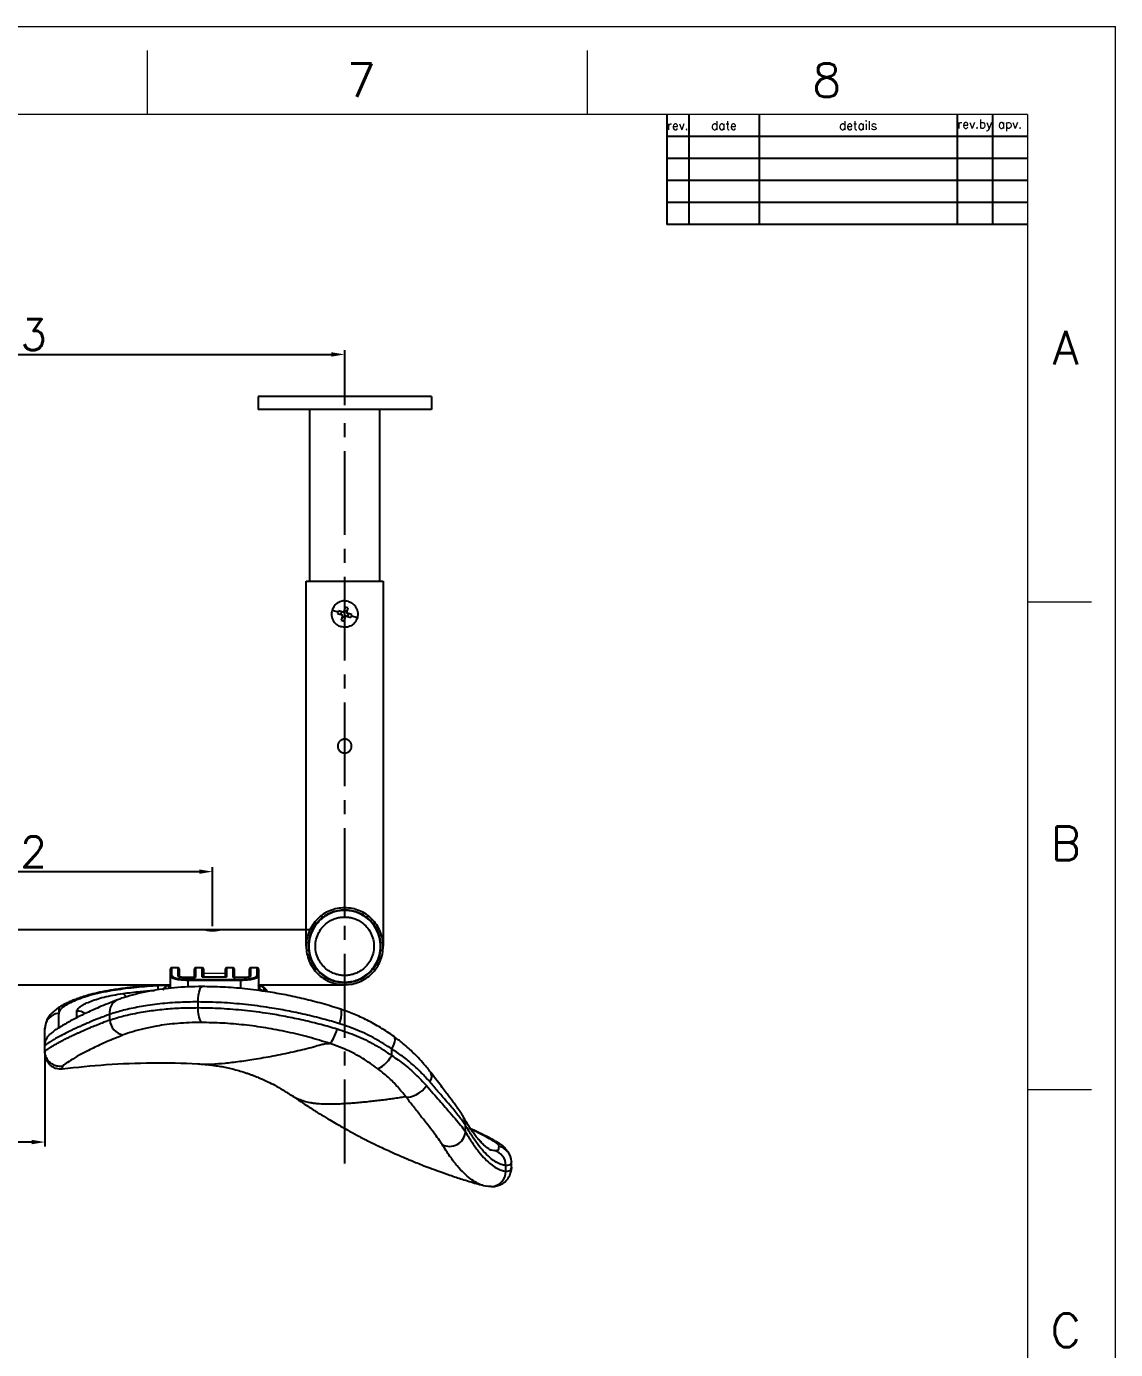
# Model space of a CAD drawing. Header units: inches. Extents: x 63 to 903, y 39 to 633.
# Drawn here: x 655.6 to 903.1, y 332.3 to 633 of the extents above; entities that cross this region are included whole.
import ezdxf

# ---------------------------------------------------------------- set-up
doc = ezdxf.new("R2010")
doc.units = ezdxf.units.IN
doc.header["$MEASUREMENT"] = 0
doc.linetypes.add('CENTER2', pattern=[28.575, 19.05, -3.175, 3.175, -3.175])
doc.layers.get('0').update_dxf_attribs({"lineweight": 13})
doc.layers.get('Defpoints').update_dxf_attribs({"color": 3})
for name, color, linetype in [('FORM', 7, 'Continuous'), ('TEXT', 2, 'Continuous'), ('중심선', 1, 'CENTER2')]:
    doc.layers.add(name, color=color, linetype=linetype)
doc.layers.add('윤곽선', color=7, linetype='Continuous', lineweight=9)
doc.styles.get("Standard").update_dxf_attribs({"font": 'romans.shx', "bigfont": 'ghs.shx'})
doc.dimstyles.new('2-1사본 Standard', dxfattribs={"dimtxt": 2.5, "dimasz": 3, "dimexe": 1, "dimexo": 1, "dimgap": 1, "dimtad": 1, "dimdec": 1, "dimlfac": 2, "dimdsep": 46, "dimtxsty": 'Standard', "dimcen": 0.09, "dimclrd": 1, "dimclre": 1, "dimclrt": 2, "dimadec": 0, "dimazin": 0, "dimtfac": 1, "dimtdec": 1, "dimtmove": 0, "dimatfit": 3, "dimfxl": 0, "dimtolj": 1, "dimtzin": 0, "dimarcsym": 0})

# ---------------------------------------------------------------- blocks, each defined once
blk = doc.blocks.new('*D3')
at = {"layer": 'Defpoints', "color": 0}
for p in [(697.89, 440.9), (582.89, 427.53), (697.89, 427.53)]:
    blk.add_point(p, dxfattribs=at)
at = {"layer": '윤곽선', "color": 1, "lineweight": -2}
for p, q in [((582.89, 428.53), (582.89, 441.9)), ((585.89, 440.9), (694.89, 440.9)), ((697.89, 428.53), (697.89, 441.9))]:
    blk.add_line(p, q, dxfattribs=at)
at = {"layer": '윤곽선', "color": 1}
for points in [[(585.89, 441.4), (585.89, 440.4), (582.89, 440.9)], [(694.89, 441.4), (694.89, 440.4), (697.89, 440.9)]]:
    blk.add_solid(points, dxfattribs=at)
at = {"layer": '윤곽선', "color": 2, "insert": (640.39, 445.4), "char_height": 7, "attachment_point": 5}
blk.add_mtext('\\A1;230%%P0.2', dxfattribs=at)
blk = doc.blocks.new('*D4')
at = {"layer": 'Defpoints', "color": 0}
for p in [(621.79, 401.35), (659.79, 400.73), (621.79, 379.43)]:
    blk.add_point(p, dxfattribs=at)
at = {"layer": '윤곽선', "color": 1, "lineweight": -2}
for p, q in [((621.79, 400.35), (621.79, 378.43)), ((659.79, 399.73), (659.79, 378.43)), ((656.79, 379.43), (624.79, 379.43))]:
    blk.add_line(p, q, dxfattribs=at)
at = {"layer": '윤곽선', "color": 1}
for points in [[(624.79, 379.93), (624.79, 378.93), (621.79, 379.43)], [(656.79, 379.93), (656.79, 378.93), (659.79, 379.43)]]:
    blk.add_solid(points, dxfattribs=at)
at = {"layer": '윤곽선', "color": 2, "insert": (640.79, 383.93), "char_height": 7, "attachment_point": 5}
blk.add_mtext('\\A1;76', dxfattribs=at)
blk = doc.blocks.new('*D14')
at = {"layer": 'Defpoints', "color": 0}
for p in [(727.91, 558.46), (552.91, 546.18), (727.91, 545.93)]:
    blk.add_point(p, dxfattribs=at)
at = {"layer": '윤곽선', "color": 1, "lineweight": -2}
for p, q in [((552.91, 547.18), (552.91, 559.46)), ((727.91, 546.93), (727.91, 559.46)), ((555.91, 558.46), (724.91, 558.46))]:
    blk.add_line(p, q, dxfattribs=at)
at = {"layer": '윤곽선', "color": 1}
for points in [[(555.91, 558.96), (555.91, 557.96), (552.91, 558.46)], [(724.91, 558.96), (724.91, 557.96), (727.91, 558.46)]]:
    blk.add_solid(points, dxfattribs=at)
at = {"layer": '윤곽선', "color": 2, "insert": (640.41, 562.96), "char_height": 7, "attachment_point": 5}
blk.add_mtext('\\A1;350%%P0.3', dxfattribs=at)

msp = doc.modelspace()

# ---------------------------------------------------------------- linework, layer by layer
at = {"color": 7, "linetype": 'Continuous'}
for p, q in [((63.122, 633.006), (903.121, 633.006)), ((903.121, 39.006), (903.121, 633.006)), ((683.122, 613.006), (683.122, 627.542)), ((783.122, 613.006), (783.122, 627.542)), ((883.121, 613.006), (83.122, 613.006)), ((883.123, 502.211), (897.659, 502.211)), ((883.124, 391.411), (897.661, 391.411))]:
    msp.add_line(p, q, dxfattribs=at)
at = {"linetype": 'Continuous'}
msp.add_line((883.121, 613.006), (883.121, 59.006), dxfattribs=at)
at = {"color": 7, "linetype": 'Continuous', "lineweight": 25}
for p, q in [((708.214, 548.934), (708.214, 545.934)), ((747.614, 548.934), (708.214, 548.934)), ((747.614, 548.934), (747.614, 545.934)), ((747.614, 545.934), (708.214, 545.934)), ((719.914, 545.934), (719.914, 506.934)), ((735.914, 506.934), (735.914, 545.934)), ((719.164, 423.934), (719.164, 506.934)), ((736.664, 506.934), (736.664, 423.934)), ((726.4, 499.879), (725.035, 500.28)), ((726.4, 499.879), (726.309, 499.546)), ((726.309, 499.546), (727.342, 499.243)), ((726.503, 500.208), (726.4, 499.879)), ((727.536, 499.905), (726.503, 500.208)), ((727.053, 499.327), (727.248, 499.989)), ((728.026, 501.039), (727.722, 500.006)), ((727.807, 500.295), (728.469, 500.1)), ((728.688, 500.845), (728.026, 501.039)), ((728.384, 499.812), (728.688, 500.845)), ((729.519, 499.322), (728.486, 499.626)), ((728.774, 499.541), (728.58, 498.879)), ((729.427, 498.99), (729.519, 499.322)), ((727.443, 499.056), (727.14, 498.024)), ((727.14, 498.024), (727.802, 497.829)), ((728.021, 498.574), (727.359, 498.768)), ((727.802, 497.829), (728.105, 498.862)), ((728.292, 498.964), (729.324, 498.66)), ((729.324, 498.66), (729.427, 498.99)), ((730.792, 498.589), (729.427, 498.99)), ((719.914, 427.684), (561.664, 427.684)), ((719.914, 427.684), (707.517, 427.684)), ((688.289, 417.151), (688.289, 418.791)), ((690.039, 419.041), (688.539, 419.041)), ((688.539, 419.037), (688.539, 417.394)), ((690.039, 419.037), (688.539, 419.037)), ((690.039, 417.206), (690.039, 419.037)), ((690.289, 418.791), (690.289, 416.963)), ((693.789, 416.839), (693.789, 418.791)), ((695.539, 419.041), (694.039, 419.041)), ((694.039, 419.037), (694.039, 416.948)), ((695.539, 419.037), (694.039, 419.037)), ((695.539, 417.013), (695.539, 419.037)), ((695.789, 418.791), (695.789, 416.909)), ((700.789, 416.905), (700.789, 418.791)), ((702.539, 419.041), (701.039, 419.041)), ((701.039, 419.037), (701.039, 417.013)), ((702.539, 419.037), (701.039, 419.037)), ((702.539, 416.948), (702.539, 419.037)), ((702.789, 418.791), (702.789, 416.843)), ((706.289, 416.963), (706.289, 418.791)), ((708.039, 419.041), (706.539, 419.041)), ((706.539, 419.037), (706.539, 417.206)), ((708.039, 419.037), (706.539, 419.037)), ((708.039, 417.394), (708.039, 419.037)), ((708.289, 418.791), (708.289, 417.151)), ((556.457, 415.184), (688.289, 415.184)), ((688.234, 415.131), (685.195, 415.075)), ((688.289, 414.397), (688.289, 417.151)), ((693.539, 416.824), (691.539, 416.824)), ((691.539, 416.816), (693.539, 416.816)), ((692.289, 416.407), (704.289, 416.407)), ((692.289, 416.407), (692.289, 416.166)), ((704.289, 416.166), (692.289, 416.166)), ((700.539, 416.89), (696.039, 416.89)), ((700.539, 416.882), (696.039, 416.882)), ((705.039, 416.824), (703.039, 416.824)), ((705.039, 416.816), (703.039, 416.816)), ((704.289, 416.407), (704.289, 416.166)), ((708.289, 417.151), (708.289, 413.854)), ((708.289, 415.184), (727.914, 415.184)), ((685.508, 413.973), (685.527, 414.974)), ((687.913, 414.934), (688.039, 414.934)), ((695.508, 414.772), (695.589, 414.779)), ((708.539, 414.175), (708.289, 414.175)), ((708.523, 414.931), (708.522, 414.915)), ((708.539, 414.934), (708.665, 414.934)), ((709.722, 414.184), (710.044, 413.626)), ((709.964, 414.184), (710.305, 413.593)), ((694.578, 409.984), (694.578, 411.279)), ((674.525, 407.185), (674.525, 408.465)), ((659.841, 405.901), (659.789, 405.311)), ((659.789, 400.111), (659.789, 401.354)), ((738.649, 399.103), (738.649, 400.596)), ((694.899, 397.191), (695.001, 397.179)), ((663.713, 396.158), (663.713, 396.161)), ((755.365, 381.744), (755.365, 383.26)), ((764.547, 372.812), (764.547, 374.102)), ((765.833, 373.711), (765.756, 372.979)), ((765.833, 373.711), (765.833, 374.99)), ((765.834, 373.686), (765.834, 374.997)), ((759.379, 369.594), (759.313, 369.608)), ((759.313, 369.587), (761.204, 369.315))]:
    msp.add_line(p, q, dxfattribs=at)
for p, q in [((696.285, 427.685), (699.493, 427.683)), ((695.789, 417.85), (700.789, 417.85))]:
    msp.add_line(p, q)
at = {"color": 8, "linetype": 'Continuous', "lineweight": 25}
for p, q in [((688.539, 419.037), (688.539, 419.041)), ((690.039, 419.037), (690.039, 419.041)), ((694.039, 419.037), (694.039, 419.041)), ((695.539, 419.037), (695.539, 419.041)), ((701.039, 419.041), (701.039, 419.037)), ((702.539, 419.041), (702.539, 419.037)), ((706.539, 419.041), (706.539, 419.037)), ((708.039, 419.041), (708.039, 419.037)), ((691.539, 416.816), (691.539, 416.824)), ((692.289, 416.166), (692.289, 414.707)), ((693.539, 416.816), (693.539, 416.824)), ((696.039, 416.89), (696.039, 416.882)), ((700.539, 416.89), (700.539, 416.882)), ((703.039, 416.824), (703.039, 416.816)), ((704.289, 414.325), (704.289, 416.166)), ((705.039, 416.824), (705.039, 416.816)), ((688.126, 414.994), (685.527, 414.974)), ((687.913, 414.934), (687.913, 414.357)), ((688.039, 414.372), (688.039, 414.934)), ((708.539, 414.934), (708.539, 414.93)), ((708.539, 414.175), (708.539, 413.821)), ((708.665, 414.915), (708.665, 414.934)), ((667.062, 407.711), (667.071, 409.183)), ((761.229, 377.64), (761.933, 377.493))]:
    msp.add_line(p, q, dxfattribs=at)
at = {"color": 8, "linetype": 'Continuous', "lineweight": 25, "flags": 128}
for points in [[(685.527, 414.974), (685.298, 415.085), (685.194, 415.075)], [(675.793, 413.98), (675.457, 414.059), (675.298, 414.034)], [(686.614, 414.184), (686.627, 414.177), (686.664, 414.156), (686.724, 414.121), (686.796, 414.08)], [(694.578, 411.279), (694.607, 412.076), (694.685, 412.831), (694.81, 413.504), (694.973, 414.061), (695.168, 414.472), (695.383, 414.714), (695.508, 414.772)], [(709.783, 414.08), (709.854, 414.121), (709.914, 414.156), (709.951, 414.177), (709.964, 414.184)], [(726.749, 406.33), (726.949, 407.043), (727.097, 407.724), (727.188, 408.339), (727.216, 408.862), (727.181, 409.267), (727.085, 409.537), (727.001, 409.626)], [(738.649, 400.596), (738.95, 401.178), (739.176, 401.736), (739.319, 402.25), (739.372, 402.698), (739.334, 403.064), (739.206, 403.332), (739.137, 403.405)]]:
    msp.add_lwpolyline(points, dxfattribs=at)
at = {"color": 7, "linetype": 'Continuous', "lineweight": 25, "flags": 128}
for points in [[(709.073, 413.809), (709.199, 413.882), (709.321, 413.953), (709.433, 414.018), (709.532, 414.074), (709.613, 414.121), (709.673, 414.156), (709.71, 414.177), (709.722, 414.184)], [(727.001, 409.626), (726.931, 409.657), (726.727, 409.624)], [(724.498, 401.863), (724.691, 402.006), (724.905, 402.248), (725.133, 402.58), (725.369, 402.992), (725.605, 403.472), (725.833, 404.005), (726.047, 404.573), (726.24, 405.16)], [(735.354, 396.187), (735.7, 396.25), (736.096, 396.421), (736.529, 396.693), (736.981, 397.056), (737.436, 397.496), (737.877, 397.997), (738.286, 398.539), (738.649, 399.103)], [(741.794, 389.747), (742.295, 389.667), (742.886, 389.719), (743.536, 389.903), (744.211, 390.208), (744.878, 390.618), (745.501, 391.113), (746.048, 391.667), (746.491, 392.251)], [(761.202, 369.315), (760.999, 369.313), (760.217, 369.418)]]:
    msp.add_lwpolyline(points, dxfattribs=at)
at = {"color": 7, "linetype": 'Continuous', "lineweight": 25}
for centre, radius, start, end in [((688.539, 418.791), 0.25, 90, 180), ((688.537, 418.789), 0.248, 89.51572, 179.5018), ((690.039, 418.791), 0.25, 0, 90), ((690.041, 418.789), 0.248, 0.4982, 90.48428), ((694.039, 418.791), 0.25, 90, 180), ((694.037, 418.789), 0.248, 89.51572, 179.5018), ((695.539, 418.791), 0.25, 0, 90), ((695.541, 418.789), 0.248, 0.4982, 90.48428), ((701.039, 418.791), 0.25, 90, 180), ((701.037, 418.789), 0.248, 89.51694, 179.50058), ((702.539, 418.791), 0.25, 0, 90), ((702.541, 418.789), 0.248, 0.4982, 90.48428), ((706.539, 418.791), 0.25, 90, 180), ((706.537, 418.789), 0.248, 89.51694, 179.50058), ((708.039, 418.791), 0.25, 0, 90), ((708.041, 418.789), 0.248, 0.4982, 90.48428), ((688.039, 415.184), 0.25, 270, 0), ((688.536, 417.147), 0.246, 89.16643, 179.13814), ((708.043, 417.147), 0.246, 0.86186, 90.83357), ((708.539, 415.184), 0.25, 180, 270), ((708.539, 415.18), 0.25, 180, 266.19849), ((687.913, 413.434), 1.5, 90, 150), ((708.423, 413.434), 1.5, 30, 86.19849), ((708.423, 413.434), 0.75, 30, 81.10057), ((708.665, 413.434), 1.5, 30, 90), ((700.335, 409.429), 5.784, 174.49732, 209.21207), ((678.249, 407.44), 3.734, 183.92099, 259.66268), ((751.749, 382.073), 3.631, 242.57643, 354.8016), ((761.055, 374.113), 3.492, 359.81192, 75.44682), ((762.342, 374.985), 3.491, 0.08793, 78.7354)]:
    msp.add_arc(centre, radius, start, end, dxfattribs=at)
at = {"color": 8, "linetype": 'Continuous', "lineweight": 25}
for centre, radius, start, end in [((690.042, 416.958), 0.248, 12.05238, 90.75543), ((694.038, 416.696), 0.252, 89.68864, 143.61511), ((695.54, 416.76), 0.253, 36.7853, 90.25848), ((701.038, 416.76), 0.253, 89.74056, 143.21649), ((702.54, 416.695), 0.253, 36.52408, 90.26055), ((706.536, 416.958), 0.248, 89.24778, 167.80897), ((676.652, 411.787), 1.656, 22.20696, 58.24341), ((667.291, 406.665), 2.528, 51.00046, 94.98197), ((677.418, 409.033), 2.948, 113.39129, 191.12009), ((663.256, 405.277), 3.472, 95.75765, 182.95739), ((745.774, 394.367), 1.927, 319.9055, 27.73771), ((752.334, 383.49), 3.041, 355.67078, 29.05998), ((761.056, 372.803), 3.491, 272.40625, 0.14818)]:
    msp.add_arc(centre, radius, start, end, dxfattribs=at)
at = {"color": 7, "linetype": 'Continuous', "lineweight": 25}
for points, knots in [([(719.164, 506.934), (719.196, 506.934), (719.262, 506.934), (719.782, 506.934), (720.59, 506.934), (721.687, 506.934), (723.021, 506.934), (724.544, 506.934), (726.196, 506.934), (727.914, 506.934), (729.632, 506.934), (731.284, 506.934), (732.806, 506.934), (734.141, 506.934), (735.237, 506.934), (736.046, 506.934), (736.566, 506.934), (736.631, 506.934), (736.664, 506.934)], [0, 0, 0, 0, 0.0625, 0.1250001, 0.1874999, 0.2500001, 0.3125, 0.375, 0.4374999, 0.4999999, 0.5625001, 0.625, 0.6875, 0.7499999, 0.8125001, 0.8749999, 0.9375, 1, 1, 1, 1]), ([(728.759, 502.313), (728.369, 502.38), (727.59, 502.515), (726.443, 502.129), (725.498, 501.373), (725.19, 500.644), (725.035, 500.28)], [0, 0, 0, 0, 0.2499993, 0.5000005, 0.7499995, 1, 1, 1, 1]), ([(728.759, 502.313), (729.124, 502.158), (729.853, 501.85), (730.609, 500.905), (730.995, 499.758), (730.86, 498.979), (730.792, 498.589)], [0, 0, 0, 0, 0.2499997, 0.5, 0.75, 1, 1, 1, 1]), ([(725.035, 500.28), (724.968, 499.89), (724.833, 499.11), (725.219, 497.963), (725.975, 497.018), (726.704, 496.71), (727.068, 496.556)], [0, 0, 0, 0, 0.2499999, 0.5000005, 0.75, 1, 1, 1, 1]), ([(727.443, 499.056), (727.447, 499.076), (727.453, 499.115), (727.434, 499.172), (727.396, 499.22), (727.36, 499.235), (727.342, 499.243)], [0, 0, 0, 0, 0.2500191, 0.4997504, 0.7494252, 1, 1, 1, 1]), ([(727.536, 499.905), (727.556, 499.901), (727.594, 499.895), (727.652, 499.914), (727.699, 499.952), (727.715, 499.988), (727.722, 500.006)], [0, 0, 0, 0, 0.2500194, 0.499759, 0.7494123, 1, 1, 1, 1]), ([(728.384, 499.812), (728.381, 499.792), (728.374, 499.754), (728.393, 499.696), (728.431, 499.649), (728.468, 499.633), (728.486, 499.626)], [0, 0, 0, 0, 0.2500191, 0.4997504, 0.7494252, 1, 1, 1, 1]), ([(730.792, 498.589), (730.638, 498.224), (730.33, 497.495), (729.385, 496.739), (728.238, 496.353), (727.458, 496.488), (727.068, 496.556)], [0, 0, 0, 0, 0.2500005, 0.5000009, 0.7500007, 1, 1, 1, 1]), ([(728.292, 498.964), (728.272, 498.967), (728.233, 498.974), (728.176, 498.955), (728.128, 498.917), (728.113, 498.88), (728.105, 498.862)], [0, 0, 0, 0, 0.2500205, 0.4997579, 0.7494238, 1, 1, 1, 1]), ([(729.489, 469.434), (729.465, 469.641), (729.417, 470.053), (729.054, 470.576), (728.535, 470.926), (727.915, 471.05), (727.294, 470.927), (726.775, 470.577), (726.411, 470.055), (726.363, 469.641), (726.339, 469.434)], [0, 0, 0, 0, 0.1248758, 0.2498069, 0.3747761, 0.4998242, 0.6248423, 0.749795, 0.8746851, 1, 1, 1, 1]), ([(726.339, 469.434), (726.363, 469.227), (726.41, 468.814), (726.774, 468.292), (727.293, 467.942), (727.913, 467.818), (728.534, 467.941), (729.053, 468.292), (729.417, 468.815), (729.465, 469.228), (729.489, 469.434)], [0, 0, 0, 0, 0.1250747, 0.2500706, 0.3749934, 0.4998806, 0.6248648, 0.7500121, 0.8750757, 1, 1, 1, 1]), ([(727.914, 432.684), (727.341, 432.652), (726.196, 432.586), (724.544, 432.066), (723.021, 431.258), (721.687, 430.161), (720.592, 428.827), (719.778, 427.304), (719.277, 425.652), (719.107, 423.934), (719.277, 422.216), (719.778, 420.564), (720.592, 419.042), (721.687, 417.707), (723.021, 416.611), (724.544, 415.802), (726.196, 415.282), (727.341, 415.217), (727.914, 415.184)], [0, 0, 0, 0, 0.0625, 0.1249999, 0.1874999, 0.2499999, 0.3125, 0.3749999, 0.4375, 0.5, 0.5625, 0.6250001, 0.6875, 0.7500002, 0.8125001, 0.8750001, 0.9375, 1, 1, 1, 1]), ([(727.914, 432.184), (727.374, 432.153), (726.294, 432.092), (724.736, 431.601), (723.301, 430.839), (722.043, 429.805), (721.01, 428.547), (720.243, 427.112), (719.77, 425.554), (719.611, 423.934), (719.77, 422.314), (720.243, 420.757), (721.01, 419.321), (722.043, 418.063), (723.301, 417.029), (724.736, 416.267), (726.294, 415.776), (727.374, 415.715), (727.914, 415.684)], [0, 0, 0, 0, 0.0624998, 0.1249998, 0.1874998, 0.2499999, 0.3125, 0.375, 0.4375, 0.5, 0.5625, 0.625, 0.6875, 0.7500001, 0.8125002, 0.8750002, 0.9375002, 1, 1, 1, 1]), ([(727.914, 432.084), (727.552, 432.07), (726.781, 432.04), (725.572, 431.775), (724.274, 431.276), (722.948, 430.465), (721.693, 429.3), (720.639, 427.772), (719.93, 425.941), (719.679, 423.934), (719.93, 421.927), (720.639, 420.096), (721.693, 418.569), (722.948, 417.403), (724.274, 416.592), (725.572, 416.094), (726.781, 415.828), (727.552, 415.798), (727.914, 415.784)], [0, 0, 0, 0, 0.0424236, 0.0904205, 0.1445034, 0.2049696, 0.2717345, 0.3441509, 0.4208945, 0.5, 0.5791055, 0.6558491, 0.7282655, 0.7950304, 0.8554966, 0.9095795, 0.9575764, 1, 1, 1, 1]), ([(727.914, 417.284), (727.619, 417.296), (726.99, 417.32), (726.003, 417.537), (724.944, 417.943), (723.862, 418.605), (722.838, 419.556), (721.978, 420.803), (721.4, 422.297), (721.195, 423.934), (721.4, 425.572), (721.978, 427.066), (722.838, 428.312), (723.862, 429.263), (724.944, 429.925), (726.003, 430.332), (726.99, 430.548), (727.619, 430.573), (727.914, 430.584)], [0, 0, 0, 0, 0.0424235, 0.0904206, 0.1445033, 0.2049696, 0.2717344, 0.3441509, 0.4208944, 0.5, 0.5791055, 0.6558491, 0.7282657, 0.7950304, 0.8554967, 0.9095794, 0.9575765, 1, 1, 1, 1]), ([(727.914, 415.184), (728.487, 415.217), (729.632, 415.282), (731.284, 415.802), (732.806, 416.611), (734.141, 417.707), (735.236, 419.042), (736.05, 420.564), (736.551, 422.216), (736.72, 423.934), (736.551, 425.652), (736.05, 427.304), (735.236, 428.827), (734.141, 430.161), (732.806, 431.258), (731.284, 432.066), (729.632, 432.586), (728.487, 432.652), (727.914, 432.684)], [0, 0, 0, 0, 0.0625002, 0.1250001, 0.1875001, 0.25, 0.3125001, 0.375, 0.4375001, 0.5, 0.5625, 0.625, 0.6874999, 0.75, 0.8124999, 0.8749999, 0.9374998, 1, 1, 1, 1]), ([(727.914, 415.684), (728.454, 415.715), (729.534, 415.776), (731.091, 416.267), (732.527, 417.029), (733.785, 418.063), (734.818, 419.321), (735.585, 420.757), (736.057, 422.314), (736.217, 423.934), (736.057, 425.554), (735.585, 427.112), (734.818, 428.547), (733.785, 429.805), (732.527, 430.839), (731.091, 431.601), (729.534, 432.092), (728.454, 432.153), (727.914, 432.184)], [0, 0, 0, 0, 0.0625, 0.125, 0.1875, 0.25, 0.3125001, 0.3750001, 0.4375, 0.5, 0.5625, 0.6249999, 0.6874999, 0.75, 0.8125, 0.875, 0.9375, 1, 1, 1, 1]), ([(727.914, 415.784), (728.275, 415.798), (729.046, 415.828), (730.255, 416.094), (731.553, 416.592), (732.879, 417.403), (734.135, 418.569), (735.188, 420.096), (735.897, 421.927), (736.148, 423.934), (735.897, 425.941), (735.188, 427.772), (734.135, 429.3), (732.879, 430.465), (731.553, 431.276), (730.255, 431.775), (729.046, 432.04), (728.275, 432.07), (727.914, 432.084)], [0, 0, 0, 0, 0.0424239, 0.0904208, 0.1445036, 0.2049698, 0.2717344, 0.344151, 0.4208945, 0.5, 0.5791055, 0.655849, 0.7282656, 0.7950302, 0.8554964, 0.9095792, 0.9575761, 1, 1, 1, 1]), ([(727.914, 430.584), (727.914, 430.773), (727.914, 431.063), (727.914, 431.412), (727.914, 431.653), (727.914, 431.846), (727.914, 432.033), (727.914, 432.064), (727.914, 432.084)], [0, 0, 0, 0, 0.2394569, 0.3683605, 0.4999996, 0.6316388, 0.7605424, 1, 1, 1, 1]), ([(727.914, 430.584), (728.209, 430.573), (728.838, 430.548), (729.824, 430.332), (730.883, 429.925), (731.965, 429.263), (732.99, 428.312), (733.85, 427.066), (734.428, 425.572), (734.633, 423.934), (734.428, 422.297), (733.85, 420.803), (732.99, 419.556), (731.965, 418.605), (730.883, 417.943), (729.824, 417.537), (728.838, 417.32), (728.209, 417.296), (727.914, 417.284)], [0, 0, 0, 0, 0.0424238, 0.0904209, 0.1445036, 0.2049698, 0.2717345, 0.344151, 0.4208946, 0.5, 0.5791055, 0.655849, 0.7282655, 0.7950302, 0.8554964, 0.9095791, 0.9575762, 1, 1, 1, 1]), ([(696.285, 427.683), (696.287, 427.684), (696.298, 427.686), (696.414, 427.669), (696.633, 427.63), (696.866, 427.598), (697.037, 427.575), (697.257, 427.551), (697.576, 427.53), (697.893, 427.523), (698.21, 427.531), (698.518, 427.551), (698.712, 427.572), (698.824, 427.586), (698.91, 427.598), (699.148, 427.631), (699.367, 427.669), (699.481, 427.686), (699.491, 427.684), (699.493, 427.683)], [0, 0, 0, 0, 0.0194679, 0.0895513, 0.2263, 0.2737745, 0.2877118, 0.3637323, 0.4344292, 0.5010705, 0.5672055, 0.6384139, 0.7070797, 0.7090028, 0.7262088, 0.7758011, 0.9124503, 0.9827301, 1, 1, 1, 1]), ([(685.195, 415.075), (684.586, 415.037), (683.21, 414.95), (680.94, 414.751), (678.235, 414.458), (676.328, 414.183), (675.299, 414.034)], [0, 0, 0, 0, 0.1801637, 0.4067837, 0.6799053, 1, 1, 1, 1]), ([(692.289, 416.166), (691.779, 416.182), (690.998, 416.205), (690.062, 416.334), (689.233, 416.505), (688.775, 416.677), (688.528, 416.828), (688.356, 416.948), (688.317, 417.065), (688.289, 417.151)], [0, 0, 0, 0, 0.2390696, 0.3667687, 0.4998424, 0.7486272, 0.7561125, 0.8197021, 1, 1, 1, 1]), ([(688.539, 417.394), (688.595, 417.272), (688.708, 417.029), (689.549, 416.697), (690.587, 416.505), (691.538, 416.42), (692.038, 416.411), (692.289, 416.407)], [0, 0, 0, 0, 0.2507546, 0.4998109, 0.7486817, 0.8740429, 1, 1, 1, 1]), ([(691.539, 416.816), (691.439, 416.817), (691.239, 416.82), (690.857, 416.853), (690.442, 416.928), (690.104, 417.058), (690.061, 417.156), (690.039, 417.206)], [0, 0, 0, 0, 0.1253958, 0.2515764, 0.5009941, 0.7504672, 1, 1, 1, 1]), ([(691.539, 416.823), (691.424, 416.825), (691.202, 416.829), (690.904, 416.858), (690.669, 416.894), (690.473, 416.936), (690.412, 416.958), (690.38, 416.97)], [0, 0, 0, 0, 0.2195864, 0.4247914, 0.6163254, 0.7950194, 1, 1, 1, 1]), ([(693.539, 416.816), (693.573, 416.816), (693.639, 416.817), (693.735, 416.825), (693.822, 416.838), (693.922, 416.86), (694.02, 416.897), (694.033, 416.931), (694.039, 416.948)], [0, 0, 0, 0, 0.1270872, 0.2493944, 0.3724521, 0.5016976, 0.7495911, 1, 1, 1, 1]), ([(693.783, 416.833), (693.768, 416.832), (693.735, 416.831), (693.651, 416.824), (693.578, 416.824), (693.539, 416.823)], [0, 0, 0, 0, 0.2816744, 0.6148516, 1, 1, 1, 1]), ([(696.039, 416.882), (696.005, 416.882), (695.939, 416.883), (695.844, 416.891), (695.757, 416.904), (695.657, 416.926), (695.558, 416.962), (695.546, 416.996), (695.539, 417.013)], [0, 0, 0, 0, 0.126978, 0.2491268, 0.3719418, 0.5008418, 0.7493365, 1, 1, 1, 1]), ([(696.039, 416.89), (696.005, 416.89), (695.94, 416.891), (695.86, 416.897), (695.805, 416.903), (695.787, 416.902), (695.779, 416.901)], [0, 0, 0, 0, 0.29346963, 0.56184414, 0.80866282, 1, 1, 1, 1]), ([(701.039, 417.013), (701.033, 416.996), (701.02, 416.962), (700.921, 416.926), (700.822, 416.904), (700.735, 416.891), (700.639, 416.883), (700.573, 416.882), (700.539, 416.882)], [0, 0, 0, 0, 0.25039597, 0.49830699, 0.62753056, 0.75058832, 0.87290032, 1, 1, 1, 1]), ([(700.781, 416.899), (700.766, 416.898), (700.734, 416.897), (700.651, 416.89), (700.578, 416.89), (700.539, 416.89)], [0, 0, 0, 0, 0.2690652, 0.6079927, 1, 1, 1, 1]), ([(702.539, 416.948), (702.546, 416.931), (702.558, 416.897), (702.657, 416.86), (702.757, 416.838), (702.844, 416.825), (702.939, 416.817), (703.005, 416.816), (703.039, 416.816)], [0, 0, 0, 0, 0.25068221, 0.49915517, 0.6280756, 0.75089448, 0.87303004, 1, 1, 1, 1]), ([(703.039, 416.823), (703.005, 416.824), (702.94, 416.825), (702.86, 416.831), (702.804, 416.837), (702.786, 416.836), (702.778, 416.835)], [0, 0, 0, 0, 0.2903127, 0.5557937, 0.7999331, 1, 1, 1, 1]), ([(704.289, 416.407), (704.538, 416.411), (705.038, 416.419), (705.991, 416.505), (707.03, 416.697), (707.872, 417.029), (707.983, 417.272), (708.039, 417.394)], [0, 0, 0, 0, 0.12477465, 0.25143056, 0.50061514, 0.74957967, 1, 1, 1, 1]), ([(708.289, 417.151), (708.261, 417.064), (708.225, 416.954), (708.064, 416.838), (707.829, 416.686), (707.358, 416.508), (706.518, 416.335), (705.582, 416.205), (704.799, 416.182), (704.289, 416.166)], [0, 0, 0, 0, 0.1807046, 0.229749, 0.2438823, 0.4996713, 0.6328766, 0.7607022, 1, 1, 1, 1]), ([(706.539, 417.206), (706.517, 417.156), (706.473, 417.058), (706.134, 416.927), (705.72, 416.853), (705.339, 416.82), (705.139, 416.817), (705.039, 416.816)], [0, 0, 0, 0, 0.2502024, 0.4998557, 0.7493921, 0.8747496, 1, 1, 1, 1]), ([(705.731, 416.867), (705.635, 416.855), (705.423, 416.83), (705.174, 416.826), (705.039, 416.823)], [0, 0, 0, 0, 0.4551555, 1, 1, 1, 1]), ([(708.522, 414.915), (708.5, 414.921), (708.455, 414.932), (708.391, 414.971), (708.336, 415.026), (708.316, 415.07), (708.305, 415.092)], [0, 0, 0, 0, 0.23382343, 0.48240923, 0.74014648, 1, 1, 1, 1]), ([(727.914, 415.784), (727.914, 415.804), (727.914, 415.835), (727.914, 416.022), (727.914, 416.216), (727.914, 416.456), (727.914, 416.805), (727.914, 417.095), (727.914, 417.284)], [0, 0, 0, 0, 0.2394577, 0.3683609, 0.5000006, 0.6316398, 0.7605431, 1, 1, 1, 1]), ([(675.299, 414.034), (674.444, 413.89), (672.827, 413.618), (670.725, 413.128), (668.991, 412.647), (667.591, 412.192), (666.464, 411.776), (665.495, 411.379), (664.466, 410.904), (663.328, 410.284), (662.259, 409.557), (661.332, 408.745), (660.601, 407.881), (660.087, 407.021), (659.976, 406.472), (659.929, 406.239), (659.929, 406.239), (659.929, 406.239), (659.929, 406.239), (659.894, 406.07), (659.86, 405.901), (659.826, 405.732)], [0, 0, 0, 0, 0.1066097, 0.2016911, 0.2859007, 0.3600648, 0.4239349, 0.4786903, 0.5398371, 0.6124897, 0.6978472, 0.7703013, 0.8496178, 0.9362342, 1, 1, 1, 1, 1, 1, 1.0462308, 1.0462308, 1.0462308, 1.0462308]), ([(675.793, 413.98), (674.841, 413.822), (672.951, 413.508), (670.432, 412.891), (668.213, 412.208), (666.339, 411.478), (664.836, 410.735), (663.746, 410.012), (663.043, 409.326), (662.953, 408.93), (662.908, 408.732), (662.908, 408.732), (662.908, 408.732), (662.908, 408.732), (662.908, 408.732), (662.908, 408.732), (662.908, 408.732)], [0, 0, 0, 0, 0.1275793, 0.253453, 0.3790622, 0.5042811, 0.6283883, 0.7530164, 0.8763659, 1, 1, 1, 1, 1, 1, 1.0000107, 1.0000107, 1.0000107, 1.0000107]), ([(667.071, 409.183), (667.108, 409.343), (667.182, 409.664), (667.75, 410.201), (668.638, 410.76), (669.856, 411.326), (671.38, 411.877), (673.185, 412.389), (675.228, 412.847), (676.757, 413.079), (677.524, 413.195)], [0, 0, 0, 0, 0.12483947, 0.24883041, 0.37313839, 0.49793212, 0.62250874, 0.74840766, 0.87379488, 1, 1, 1, 1]), ([(685.527, 414.974), (683.867, 414.861), (680.548, 414.635), (677.377, 414.198), (675.793, 413.98)], [0, 0, 0, 0, 0.5003497, 1, 1, 1, 1]), ([(695.507, 414.772), (694.419, 414.76), (692.281, 414.738), (689.266, 414.527), (686.478, 414.214), (683.671, 413.769), (680.939, 413.19), (678.358, 412.489), (676.943, 411.987), (676.248, 411.74)], [0, 0, 0, 0, 0.1397946, 0.2744928, 0.4055729, 0.5331899, 0.6956339, 0.8507652, 1, 1, 1, 1]), ([(727.002, 409.626), (725.599, 410.063), (722.851, 410.919), (718.668, 411.985), (714.554, 412.879), (710.073, 413.669), (705.29, 414.286), (700.276, 414.689), (697.075, 414.745), (695.507, 414.772)], [0, 0, 0, 0, 0.1393492, 0.2731001, 0.403078, 0.5300749, 0.6939772, 0.8501613, 1, 1, 1, 1]), ([(676.248, 411.74), (675.509, 411.456), (674.067, 410.903), (672.143, 410.097), (670.441, 409.346), (668.912, 408.633), (667.527, 407.955), (666.199, 407.273), (664.923, 406.582), (663.677, 405.866), (662.534, 405.153), (661.553, 404.479), (661.128, 404.114), (660.914, 403.93)], [0, 0, 0, 0, 0.09105049, 0.17739507, 0.25924281, 0.33676749, 0.41697244, 0.49327139, 0.57841489, 0.67272687, 0.77610116, 0.88753653, 1, 1, 1, 1]), ([(694.578, 411.279), (693.8, 411.275), (692.223, 411.267), (689.899, 411.168), (687.587, 411.007), (685.31, 410.776), (683.179, 410.49), (681.176, 410.155), (679.348, 409.789), (677.639, 409.386), (676.011, 408.946), (675.039, 408.632), (674.525, 408.465)], [0, 0, 0, 0, 0.0946231, 0.1918437, 0.2917273, 0.3943348, 0.4997216, 0.5947641, 0.6959967, 0.7930553, 0.8904281, 1, 1, 1, 1]), ([(674.525, 407.185), (675.036, 407.35), (676.003, 407.662), (677.625, 408.099), (679.332, 408.501), (681.164, 408.866), (683.628, 409.278), (686.756, 409.659), (690.607, 409.942), (693.274, 409.97), (694.578, 409.984)], [0, 0, 0, 0, 0.1090228, 0.2059388, 0.3030505, 0.4047374, 0.5001813, 0.6743079, 0.8408208, 1, 1, 1, 1]), ([(726.749, 406.33), (725.513, 406.696), (722.944, 407.458), (718.965, 408.425), (714.897, 409.289), (710.371, 410.078), (705.378, 410.729), (699.916, 411.182), (696.361, 411.247), (694.578, 411.279)], [0, 0, 0, 0, 0.1202329, 0.249812, 0.3757131, 0.4990185, 0.6665849, 0.8327695, 1, 1, 1, 1]), ([(694.578, 409.984), (696.322, 409.951), (699.807, 409.885), (705.153, 409.446), (710.059, 408.817), (714.518, 408.049), (718.537, 407.207), (722.472, 406.261), (725.012, 405.519), (726.24, 405.16)], [0, 0, 0, 0, 0.1662577, 0.3324012, 0.4988395, 0.6229418, 0.7495753, 0.8789161, 1, 1, 1, 1]), ([(739.136, 403.405), (738.129, 404.1), (736.175, 405.449), (733.097, 407.136), (730.066, 408.541), (728.003, 409.271), (727.002, 409.626)], [0, 0, 0, 0, 0.2729467, 0.5296776, 0.7716658, 1, 1, 1, 1]), ([(674.525, 408.465), (674.125, 408.319), (673.362, 408.039), (672.322, 407.641), (671.415, 407.284), (670.635, 406.967), (669.972, 406.69), (669.418, 406.454), (668.844, 406.206), (668.153, 405.903), (667.347, 405.539), (666.538, 405.163), (665.8, 404.811), (665.131, 404.483), (664.187, 404.009), (663.07, 403.423), (661.897, 402.765), (660.958, 402.197), (660.228, 401.713), (659.934, 401.473), (659.789, 401.354)], [0, 0, 0, 0, 0.0484059, 0.0924395, 0.1321011, 0.1673903, 0.1983072, 0.2248519, 0.2470244, 0.282748, 0.3294842, 0.3743942, 0.417479, 0.4587392, 0.4981761, 0.6016148, 0.7006842, 0.7999477, 0.9010407, 1, 1, 1, 1]), ([(659.789, 400.092), (659.874, 400.164), (660.046, 400.308), (660.418, 400.574), (660.88, 400.88), (661.428, 401.218), (662.057, 401.588), (662.767, 401.987), (663.584, 402.426), (664.498, 402.898), (665.524, 403.409), (666.362, 403.81), (666.96, 404.088), (667.255, 404.224), (667.56, 404.363), (667.875, 404.505), (668.2, 404.65), (668.535, 404.798), (668.975, 404.989), (669.587, 405.253), (670.451, 405.617), (671.555, 406.064), (672.918, 406.596), (673.964, 406.979), (674.525, 407.185)], [0, 0, 0, 0, 0.0615996, 0.1240307, 0.1873038, 0.2514285, 0.3114654, 0.3732096, 0.4366675, 0.501845, 0.5653965, 0.6335967, 0.6495469, 0.6657317, 0.6821511, 0.698805, 0.7156936, 0.7328167, 0.7501745, 0.7818903, 0.822731, 0.8726963, 0.931786, 1, 1, 1, 1]), ([(695.287, 406.606), (694.371, 406.597), (692.546, 406.58), (689.94, 406.411), (687.462, 406.149), (684.863, 405.756), (682.24, 405.215), (679.678, 404.527), (678.281, 404.021), (677.579, 403.767)], [0, 0, 0, 0, 0.1250155, 0.2488472, 0.3726094, 0.4973227, 0.6646648, 0.8316234, 1, 1, 1, 1]), ([(724.498, 401.863), (722.943, 402.341), (719.828, 403.297), (714.967, 404.461), (710.034, 405.408), (705.074, 406.087), (700.127, 406.518), (696.905, 406.577), (695.287, 406.606)], [0, 0, 0, 0, 0.1665514, 0.3334827, 0.5009126, 0.6672811, 0.8330055, 1, 1, 1, 1]), ([(738.649, 400.596), (737.408, 401.388), (734.954, 402.955), (730.964, 404.882), (728.147, 405.85), (726.749, 406.33)], [0, 0, 0, 0, 0.3400882, 0.6726335, 1, 1, 1, 1]), ([(659.789, 401.471), (659.789, 401.503), (659.789, 401.69), (659.789, 402.439), (659.789, 403.635), (659.789, 404.752), (659.789, 405.311)], [0, 0, 0, 0, 0.06264833, 0.37485086, 0.6871644, 1, 1, 1, 1]), ([(659.789, 401.372), (659.83, 401.777), (659.914, 402.621), (660.396, 403.382), (660.765, 403.792), (660.853, 403.865), (660.922, 403.921)], [0, 0, 0, 0, 0.4220803, 0.8800642, 0.9071985, 1, 1, 1, 1]), ([(677.579, 403.767), (676.315, 403.259), (673.793, 402.245), (670.675, 400.779), (668.056, 399.427), (666, 398.25), (664.477, 397.274), (663.964, 396.847), (663.709, 396.634)], [0, 0, 0, 0, 0.1664873, 0.3321827, 0.4980807, 0.6652567, 0.8333315, 1, 1, 1, 1]), ([(726.24, 405.16), (727.703, 404.661), (730.652, 403.656), (734.816, 401.619), (737.361, 399.948), (738.649, 399.103)], [0, 0, 0, 0, 0.3273237, 0.659755, 1, 1, 1, 1]), ([(747.479, 395.264), (746.972, 395.903), (746.06, 397.055), (744.708, 398.535), (743.549, 399.705), (742.378, 400.802), (740.947, 402.046), (739.785, 402.918), (739.136, 403.405)], [0, 0, 0, 0, 0.2170425, 0.3907437, 0.5215578, 0.6407781, 0.7995577, 1, 1, 1, 1]), ([(659.789, 401.354), (659.789, 401.357), (659.789, 401.363), (659.789, 401.37), (659.789, 401.372)], [0, 0, 0, 0, 0.5602057, 1, 1, 1, 1]), ([(659.789, 400.111), (659.789, 400.107), (659.789, 400.101), (659.789, 400.095), (659.789, 400.092)], [0, 0, 0, 0, 0.5597002, 1, 1, 1, 1]), ([(659.789, 399.607), (659.789, 399.612), (659.789, 399.624), (659.789, 399.928), (659.789, 400.111)], [0, 0, 0, 0, 0.4014205, 1, 1, 1, 1]), ([(663.709, 396.634), (663.306, 396.626), (662.587, 396.612), (661.724, 396.953), (661.252, 397.259), (661.048, 397.424), (660.996, 397.47), (660.981, 397.482), (660.977, 397.486), (660.783, 397.656), (660.437, 398.037), (660.063, 398.693), (659.833, 399.389), (659.804, 399.862), (659.789, 400.092)], [0, 0, 0, 0, 0.2035773, 0.3630377, 0.4633468, 0.4895987, 0.4966702, 0.4986895, 0.4993191, 0.4996958, 0.6301303, 0.7588054, 0.8828513, 1, 1, 1, 1]), ([(659.796, 401.646), (659.797, 401.621), (659.797, 401.577), (659.806, 401.592), (659.81, 401.598)], [0, 0, 0, 0, 0.5757285, 1, 1, 1, 1]), ([(735.354, 396.187), (734.259, 396.962), (732.077, 398.505), (728.441, 400.428), (725.814, 401.384), (724.498, 401.863)], [0, 0, 0, 0, 0.3346606, 0.6665747, 1, 1, 1, 1]), ([(747.248, 393.126), (746.622, 393.824), (745.409, 395.179), (743.329, 397.118), (741.116, 398.934), (739.46, 400.05), (738.649, 400.596)], [0, 0, 0, 0, 0.2577452, 0.4999389, 0.7549344, 1, 1, 1, 1]), ([(659.789, 399.569), (659.843, 399.098), (659.925, 398.371), (660.428, 397.507), (660.949, 396.924), (661.591, 396.477), (662.509, 396.084), (663.24, 396.09), (663.714, 396.094)], [0, 0, 0, 0, 0.2379439, 0.3673698, 0.4999726, 0.6325808, 0.762015, 1, 1, 1, 1]), ([(663.721, 396.083), (667.056, 396.443), (673.846, 397.176), (684.141, 397.488), (691.239, 397.429), (694.85, 397.182), (695.001, 397.171)], [0, 0, 0, 0, 0.3210583, 0.653525, 0.9855215, 1, 1, 1, 1]), ([(694.892, 397.184), (695.33, 397.157), (696.13, 397.108), (697.249, 396.993), (698.183, 396.874), (698.98, 396.755), (699.689, 396.636), (700.369, 396.51), (701.263, 396.328), (702.409, 396.064), (703.799, 395.693), (705.008, 395.323), (705.97, 395), (706.676, 394.747), (707.298, 394.513), (707.868, 394.288), (708.496, 394.03), (709.362, 393.657), (710.567, 393.1), (712.131, 392.303), (713.996, 391.251), (715.291, 390.394), (715.991, 389.93)], [0, 0, 0, 0, 0.0694625, 0.1269376, 0.172302, 0.2099884, 0.2442859, 0.2753689, 0.3070705, 0.3705793, 0.4355612, 0.4982889, 0.5340689, 0.566048, 0.5942111, 0.6185461, 0.6434885, 0.6792861, 0.7359616, 0.8083284, 0.8963694, 1, 1, 1, 1]), ([(738.649, 399.103), (739.58, 398.449), (741.497, 397.103), (744.127, 394.807), (745.688, 393.118), (746.491, 392.251)], [0, 0, 0, 0, 0.31474837, 0.64780933, 1, 1, 1, 1]), ([(741.794, 389.747), (741.179, 390.516), (739.953, 392.048), (737.813, 394.216), (736.174, 395.53), (735.354, 396.187)], [0, 0, 0, 0, 0.33494791, 0.66744073, 1, 1, 1, 1]), ([(754.991, 384.968), (754.786, 385.316), (754.402, 385.968), (753.679, 387.028), (752.972, 388.015), (752.312, 388.908), (751.666, 389.769), (750.953, 390.714), (750.039, 391.918), (748.872, 393.444), (747.968, 394.625), (747.479, 395.264)], [0, 0, 0, 0, 0.1388057, 0.2595655, 0.3639939, 0.4530405, 0.5271003, 0.6122983, 0.7188422, 0.8479745, 1, 1, 1, 1]), ([(746.491, 392.251), (747.014, 391.654), (748.04, 390.483), (749.461, 388.865), (750.748, 387.392), (752.075, 385.866), (753.377, 384.348), (754.577, 382.886), (755.103, 382.124), (755.365, 381.744)], [0, 0, 0, 0, 0.13198778, 0.25904414, 0.38137426, 0.4992049, 0.66758587, 0.83422795, 1, 1, 1, 1]), ([(755.365, 383.26), (755.188, 383.528), (754.834, 384.065), (754.096, 385.03), (753.222, 386.113), (752.125, 387.428), (750.765, 389.029), (749.112, 390.958), (747.879, 392.392), (747.248, 393.126)], [0, 0, 0, 0, 0.1238128, 0.248025, 0.3729707, 0.4989757, 0.6583502, 0.8251959, 1, 1, 1, 1]), ([(716.001, 389.935), (716.636, 389.499), (718.11, 388.486), (720.34, 387.043), (722.549, 385.659), (724.404, 384.541), (725.928, 383.648), (727.29, 382.87), (728.841, 382.005), (730.741, 380.978), (732.871, 379.873), (734.926, 378.852), (736.694, 378.01), (738.123, 377.354), (739.308, 376.825), (740.205, 376.431), (740.863, 376.143), (741.278, 375.96), (741.957, 375.669), (742.858, 375.291), (744.044, 374.805), (745.541, 374.21), (747.376, 373.504), (749.483, 372.727), (751.94, 371.863), (754.759, 370.937), (757.247, 370.16), (758.818, 369.736), (759.311, 369.603)], [0, 0, 0, 0, 0.04422321, 0.10267932, 0.15261442, 0.19415273, 0.22739383, 0.25440212, 0.2846989, 0.33106176, 0.38166002, 0.42673722, 0.45874416, 0.48767617, 0.51173339, 0.5293136, 0.54559716, 0.56444786, 0.58537153, 0.60878469, 0.63987493, 0.67494855, 0.71505383, 0.76364872, 0.82139782, 0.88831029, 0.96490328, 1, 1, 1, 1]), ([(750.077, 378.85), (749.813, 379.26), (749.285, 380.078), (748.124, 381.629), (746.762, 383.388), (745.228, 385.353), (743.572, 387.469), (742.387, 388.987), (741.794, 389.747)], [0, 0, 0, 0, 0.1662176, 0.3325431, 0.5003505, 0.6672269, 0.8333877, 1, 1, 1, 1]), ([(760.856, 377.746), (760.788, 377.786), (760.66, 377.862), (760.431, 378.022), (760.197, 378.2), (759.963, 378.39), (759.742, 378.58), (759.541, 378.762), (759.36, 378.932), (759.174, 379.114), (758.926, 379.366), (758.572, 379.745), (758.088, 380.308), (757.495, 381.056), (756.784, 382.042), (755.946, 383.311), (755.32, 384.396), (754.991, 384.968)], [0, 0, 0, 0, 0.0863444, 0.1635677, 0.2317192, 0.290837, 0.3409472, 0.381409, 0.4132016, 0.4409681, 0.473492, 0.5322421, 0.6024347, 0.6841343, 0.7774625, 0.8826316, 1, 1, 1, 1]), ([(764.547, 374.102), (764.203, 374.156), (763.525, 374.263), (762.383, 374.818), (761.167, 375.676), (759.858, 376.889), (758.445, 378.516), (756.95, 380.564), (755.891, 382.365), (755.365, 383.26)], [0, 0, 0, 0, 0.1483209, 0.2921204, 0.4316077, 0.5730824, 0.7145058, 0.8581272, 1, 1, 1, 1]), ([(764.917, 377.245), (764.805, 377.44), (764.52, 377.937), (763.876, 378.519), (763.299, 378.947), (762.859, 379.225), (762.239, 379.601), (761.44, 380.047), (760.377, 380.606), (758.978, 381.304), (757.677, 381.932), (756.762, 382.362), (756.509, 382.481)], [0, 0, 0, 0, 0.0452236, 0.1153984, 0.1906734, 0.269073, 0.3633145, 0.4732994, 0.6081086, 0.7616935, 0.934227, 1, 1, 1, 1]), ([(755.365, 381.744), (755.891, 380.872), (756.949, 379.117), (758.443, 377.117), (759.857, 375.526), (761.165, 374.34), (762.383, 373.502), (763.525, 372.963), (764.203, 372.863), (764.547, 372.812)], [0, 0, 0, 0, 0.14156041, 0.28496892, 0.4263938, 0.56793159, 0.70764298, 0.85159807, 1, 1, 1, 1]), ([(760.722, 377.831), (760.826, 377.773), (761.007, 377.671), (761.163, 377.649), (761.229, 377.64)], [0, 0, 0, 0, 0.5763684, 1, 1, 1, 1]), ([(761.933, 377.493), (762.155, 377.503), (762.6, 377.524), (762.963, 377.841), (763.004, 378.219), (763.024, 378.409)], [0, 0, 0, 0, 0.33319671, 0.66632094, 1, 1, 1, 1]), ([(761.204, 369.315), (761.538, 369.329), (762.24, 369.358), (763.351, 369.696), (764.44, 370.384), (765.372, 371.5), (765.625, 372.475), (765.756, 372.98)], [0, 0, 0, 0, 0.1665455, 0.3498982, 0.5501738, 0.7671125, 1, 1, 1, 1]), ([(765.833, 374.99), (765.801, 374.8), (765.736, 374.421), (765.305, 374.114), (764.799, 374.106), (764.547, 374.102)], [0, 0, 0, 0, 0.3357392, 0.6684975, 1, 1, 1, 1]), ([(764.547, 372.812), (764.799, 372.818), (765.305, 372.831), (765.736, 373.141), (765.801, 373.52), (765.833, 373.711)], [0, 0, 0, 0, 0.3315282, 0.6642962, 1, 1, 1, 1])]:
    msp.add_open_spline(points, degree=3, knots=knots, dxfattribs=at)
at = {"color": 8, "linetype": 'Continuous', "lineweight": 25}
for points, knots in [([(677.524, 413.195), (678.826, 413.362), (681.156, 413.66), (683.582, 413.83), (684.653, 413.906)], [0, 0, 0, 0, 0.55879052, 1, 1, 1, 1]), ([(708.522, 414.915), (708.522, 414.902), (708.522, 414.864), (708.522, 414.719), (708.526, 414.514), (708.532, 414.326), (708.537, 414.226), (708.539, 414.175)], [0, 0, 0, 0, 0.143596, 0.4255498, 0.7081024, 0.8522722, 1, 1, 1, 1]), ([(662.92, 409.997), (662.916, 409.575), (662.912, 409.154), (662.908, 408.732), (662.901, 407.989), (662.888, 406.561), (662.88, 405.747), (662.877, 405.357)], [-0.2954395, -0.2954395, -0.2954395, -0.2954395, 0, 0, 0, 0.5203517, 1, 1, 1, 1]), ([(695.001, 397.179), (695.004, 397.179), (695.787, 397.092), (697.677, 397.161), (700.665, 397.349), (704.044, 397.76), (707.881, 398.344), (712.197, 399.1), (716.594, 400.029), (720.096, 400.877), (722.111, 401.477), (723.072, 401.719), (723.668, 401.832), (724.212, 401.853), (724.498, 401.863)], [0, 0, 0, 0, 0.0003334, 0.1210277, 0.2428727, 0.36581, 0.4899703, 0.6305163, 0.7721822, 0.8974848, 0.9527725, 0.9675338, 0.9829268, 1, 1, 1, 1]), ([(663.709, 396.634), (663.712, 396.377), (663.714, 396.051), (663.714, 396.139), (663.713, 396.158)], [0, 0, 0, 0, 0.7896014, 1, 1, 1, 1]), ([(741.794, 389.747), (741.396, 389.677), (740.548, 389.528), (739.275, 389.332), (737.967, 389.147), (736.626, 388.972), (735.271, 388.808), (733.85, 388.644), (732.429, 388.499), (730.956, 388.363), (729.605, 388.246), (728.199, 388.145), (726.745, 388.061), (725.163, 388.008), (723.404, 388.01), (722.148, 388.082), (721.333, 388.168), (721.073, 388.199), (720.815, 388.234), (720.558, 388.271), (720.304, 388.313), (719.68, 388.424), (718.697, 388.654), (717.424, 389.111), (716.531, 389.56), (716.079, 389.878), (715.994, 389.938)], [0, 0, 0, 0, 0.0363111, 0.0774569, 0.1151091, 0.1541363, 0.1983648, 0.2379959, 0.2847647, 0.3305487, 0.3781544, 0.4180399, 0.4739759, 0.533454, 0.5964729, 0.6850695, 0.6971273, 0.7092903, 0.7215587, 0.7339322, 0.746411, 0.7589949, 0.8272647, 0.901393, 0.9813798, 1, 1, 1, 1]), ([(763.024, 378.409), (762.974, 378.549), (762.875, 378.831), (762.102, 379.44), (760.911, 380.17), (759.235, 381.056), (757.778, 381.781), (756.777, 382.257), (756.601, 382.34)], [0, 0, 0, 0, 0.1928403, 0.3856293, 0.5775392, 0.7677988, 0.9590045, 1, 1, 1, 1]), ([(758.266, 380.109), (758.435, 379.979), (758.855, 379.658), (758.908, 379.461), (758.94, 379.343)], [0, 0, 0, 0, 0.4011924, 1, 1, 1, 1]), ([(759.313, 369.608), (759.24, 369.622), (758.798, 369.707), (757.867, 370.164), (756.522, 371.034), (755.058, 372.297), (753.495, 373.976), (751.834, 376.081), (750.664, 377.925), (750.077, 378.85)], [0, 0, 0, 0, 0.0314754, 0.192708, 0.3536008, 0.5143354, 0.6752859, 0.8369515, 1, 1, 1, 1])]:
    msp.add_open_spline(points, degree=3, knots=knots, dxfattribs=at)
at = {"layer": 'FORM'}
for p, q in [((801.121, 613.006), (801.121, 588.006)), ((806.121, 613.006), (806.121, 588.006)), ((822.121, 613.006), (822.121, 588.006)), ((867.121, 613.006), (867.121, 588.006)), ((875.121, 613.006), (875.121, 588.006)), ((883.121, 608.006), (801.121, 608.006)), ((883.121, 603.006), (801.121, 603.006)), ((883.121, 598.006), (801.121, 598.006)), ((883.121, 593.006), (801.121, 593.006)), ((883.121, 588.006), (801.121, 588.006))]:
    msp.add_line(p, q, dxfattribs=at)
at = {"layer": '중심선'}
msp.add_line((727.914, 374.583), (727.914, 546.184), dxfattribs=at)

# ---------------------------------------------------------------- texts
at = {"char_height": 7.624, "attachment_point": 5}
for s, width, insert in [('7', 50, (731.689, 620.797)), ('8', 50, (837.475, 620.797)), ('A', 10, (891.81, 560.01)), ('B', 10, (891.81, 447.316)), ('C', 10, (891.81, 336.628))]:
    msp.add_mtext_dynamic_manual_height_columns(s, width=width, gutter_width=12.5, heights=[0], dxfattribs=dict(at, insert=insert))
at = {"insert": (837.475, 620.797), "char_height": 7.624, "width": 50, "attachment_point": 5}
msp.add_mtext('8', dxfattribs=at)
at = {"layer": 'TEXT', "char_height": 2, "attachment_point": 5}
for s, insert, width in [('rev.', (803.621, 610.506), 5), ('date', (814.121, 610.506), 16), ('details', (844.621, 610.506), 45), ('rev.by', (871.121, 610.506), 8), ('apv.', (879.121, 610.506), 8)]:
    msp.add_mtext(s, dxfattribs=dict(at, insert=insert, width=width))

# ---------------------------------------------------------------- dimensions: what is measured, and where the dimension line sits
at = {"layer": '윤곽선'}
for base, p1, p2, text, picture, middle in [((727.914, 558.456), (552.914, 546.184), (727.914, 545.934), '<>%%P0.3', '*D14', (640.414, 562.956)), ((697.889, 440.898), (582.889, 427.525), (697.889, 427.525), '<>%%P0.2', '*D3', (640.389, 445.398))]:
    dim = msp.add_linear_dim(base=base, p1=p1, p2=p2, text=text, dimstyle='2-1사본 Standard', override={"dimtxt": 7}, dxfattribs=at)
    dim.commit()
    dim.dimension.update_dxf_attribs({"geometry": picture, "text_midpoint": middle})
dim = msp.add_linear_dim(base=(621.789, 379.434), p1=(659.789, 400.732), p2=(621.789, 401.354), dimstyle='2-1사본 Standard', override={"dimtxt": 7}, dxfattribs=at)
dim.commit()
dim.dimension.update_dxf_attribs({"geometry": '*D4', "text_midpoint": (640.789, 383.934)})

doc.saveas('drawing.dxf')
